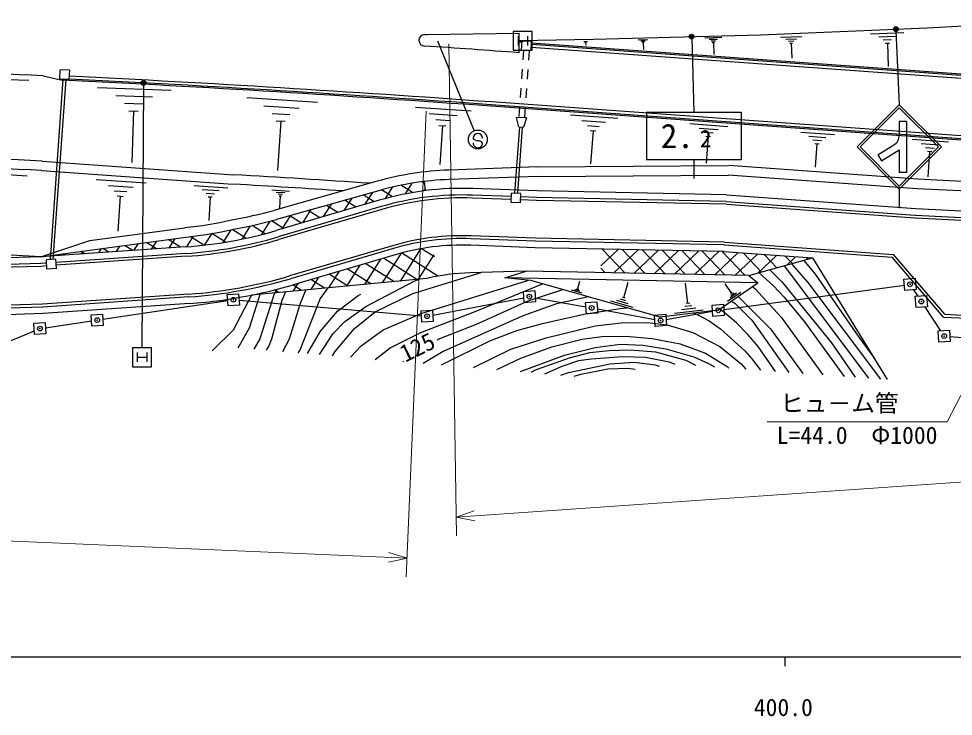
# Model space of a CAD drawing. Units: millimetres, scale not verified. Extents: x 40000 to 680000, y 20000 to 380000.
# Drawn here: x 387083 to 485795, y 198715 to 272416 of the extents above; entities that cross this region are included whole.
import ezdxf
from ezdxf.enums import TextEntityAlignment as Align

# ---------------------------------------------------------------- set-up
doc = ezdxf.new("R2010")
doc.units = ezdxf.units.MM
doc.header["$LTSCALE"] = 1000
doc.header["$PDMODE"] = 32
doc.header["$PDSIZE"] = 500
for name, color, linetype, lineweight in [('M-BGD', 7, 'Continuous', 25), ('M-BMK-ROW', 30, 'Continuous', 25), ('M-STR-HTXT', 7, 'Continuous', 13), ('M-STR-STRC', 7, 'Continuous', 25), ('M-TTL-BAND', 7, 'Continuous', 25)]:
    doc.layers.add(name, color=color, linetype=linetype, lineweight=lineweight)
doc.styles.add('ＭＳ ゴシック', font='')
doc.styles.get('ＭＳ ゴシック').set_extended_font_data('MS Gothic')

msp = doc.modelspace()

# ---------------------------------------------------------------- linework, layer by layer
at = {"layer": 'M-BGD'}
for p, q in [((439933, 268821), (439946, 270878)), ((467538, 270472), (469785, 270544)), ((477056, 270833), (480565, 270946)), ((477945, 270511), (479699, 270567)), ((440250, 269900), (439940, 269923)), ((440201, 269079), (440260, 270077)), ((441258, 270018), (440260, 270077)), ((441199, 269019), (441258, 270018)), ((500856, 265366), (441238, 269678)), ((500820, 265519), (441247, 269828)), ((446762, 269994), (447148, 270007)), ((446860, 269959), (447053, 269965)), ((446909, 269922), (447006, 269925)), ((446935, 269884), (446983, 269885)), ((446959, 269884), (446968, 269614)), ((452517, 270179), (453539, 270212)), ((452776, 270085), (453287, 270101)), ((452907, 269987), (453162, 269995)), ((452974, 269887), (453102, 269891)), ((453038, 269889), (453061, 269173)), ((459539, 270404), (461337, 270462)), ((459995, 270239), (460894, 270268)), ((460225, 270066), (460675, 270081)), ((460343, 269890), (460568, 269897)), ((460456, 269894), (460496, 268635)), ((468107, 270265), (469230, 270301)), ((468395, 270049), (468957, 270067)), ((468543, 269829), (468823, 269838)), ((468683, 269833), (468733, 268260)), ((478394, 270174), (479272, 270202)), ((478625, 269830), (479064, 269844)), ((478844, 269837), (478923, 267382)), ((441199, 269019), (440201, 269079)), ((440400, 269067), (440328, 268070)), ((440999, 269028), (440927, 268030)), ((500787, 265070), (441220, 269379)), ((391415, 266032), (391471, 267030)), ((392469, 266974), (391471, 267030)), ((392413, 265976), (392469, 266974)), ((440256, 267072), (440184, 266075)), ((440855, 267033), (440783, 266035)), ((482867, 266818), (482860, 266718)), ((380383, 266190), (388168, 265918)), ((389669, 266377), (391664, 265929)), ((391754, 266013), (390400, 246975)), ((392053, 265996), (390702, 246991)), ((392413, 265976), (391415, 266032)), ((395412, 265145), (403183, 264873)), ((440112, 265077), (440040, 264080)), ((440710, 265038), (440638, 264041)), ((397328, 264300), (401213, 264164)), ((411173, 264088), (418626, 263598)), ((517520, 257794), (437023, 263617)), ((398272, 263489), (400215, 263421)), ((398730, 262695), (399702, 262661)), ((399216, 262678), (399026, 257238)), ((412987, 263220), (416714, 262975)), ((428998, 263083), (434890, 262695)), ((519367, 257210), (436990, 263168)), ((517545, 257492), (437001, 263318)), ((439967, 263083), (439895, 262085)), ((440566, 263043), (440494, 262046)), ((413870, 262414), (415733, 262291)), ((414287, 261638), (415218, 261576)), ((414753, 261607), (414409, 256390)), ((430432, 262397), (433378, 262203)), ((431130, 261759), (432603, 261662)), ((439904, 260980), (439656, 261990)), ((440719, 261950), (439656, 261990)), ((440719, 261950), (440398, 260961)), ((445354, 262259), (450349, 261897)), ((446567, 261669), (449064, 261488)), ((431459, 261145), (432196, 261097)), ((431828, 261121), (431556, 256997)), ((439966, 260977), (439459, 253975)), ((440265, 260966), (439759, 253966)), ((439904, 260980), (440398, 260961)), ((447155, 261124), (448404, 261034)), ((447431, 260602), (448056, 260557)), ((457982, 261327), (461997, 261036)), ((458957, 260852), (460964, 260707)), ((447743, 260579), (447490, 257082)), ((459429, 260415), (460433, 260342)), ((459651, 259995), (460153, 259959)), ((459902, 259977), (459699, 257166)), ((469674, 260435), (473264, 260176)), ((470545, 260011), (472341, 259881)), ((470968, 259620), (471866, 259555)), ((481466, 259678), (485282, 259402)), ((471167, 259245), (471616, 259212)), ((471391, 259228), (471209, 256715)), ((482392, 259227), (484300, 259089)), ((482842, 258811), (483796, 258742)), ((483053, 258412), (483530, 258378)), ((483291, 258395), (483098, 255724)), ((389556, 257372), (409786, 255933)), ((441927, 256752), (432508, 256424)), ((441954, 256753), (462018, 256902)), ((482045, 255455), (462097, 256898)), ((380103, 256334), (387989, 255823)), ((389485, 256374), (409715, 254936)), ((441962, 255753), (432543, 255424)), ((441962, 255753), (462025, 255902)), ((481973, 254458), (462025, 255901)), ((395276, 255410), (400530, 255070)), ((396555, 254800), (399182, 254629)), ((405602, 254780), (409158, 254549)), ((424941, 255242), (414032, 252167)), ((428672, 254045), (427448, 254822)), ((427921, 253906), (428640, 255040)), ((429966, 255000), (429667, 255189)), ((430056, 254250), (429939, 255223)), ((514353, 253814), (482045, 255455)), ((397178, 254232), (398491, 254147)), ((406468, 254366), (408246, 254251)), ((406889, 253982), (407778, 253924)), ((413815, 254321), (415679, 254200)), ((414269, 254104), (415201, 254044)), ((425212, 254280), (414303, 251204)), ((414490, 253903), (414956, 253872)), ((414594, 253709), (414827, 253694)), ((414711, 253701), (414626, 252396)), ((424611, 253068), (423474, 253790)), ((423659, 252788), (424473, 254071)), ((426562, 253607), (425413, 254336)), ((425836, 253421), (426610, 254639)), ((429903, 254231), (430034, 254436)), ((439115, 253620), (435025, 253770)), ((441816, 254221), (435050, 254470)), ((439095, 252986), (439126, 253985)), ((440125, 253955), (439126, 253985)), ((440095, 252955), (440125, 253955)), ((461848, 253806), (441800, 254221)), ((461848, 253806), (481821, 252362)), ((514630, 252799), (481994, 254457)), ((397472, 253685), (398129, 253643)), ((397801, 253664), (397563, 249986)), ((407088, 253612), (407533, 253583)), ((407311, 253598), (407149, 251108)), ((425162, 253230), (414288, 250031)), ((419290, 251503), (420146, 252851)), ((421474, 252146), (422309, 253461)), ((422698, 252506), (421536, 253243)), ((439105, 253320), (435014, 253470)), ((440095, 252955), (439095, 252986)), ((441779, 253222), (440105, 253283)), ((441790, 253521), (440114, 253583)), ((461801, 252807), (441779, 253222)), ((461815, 253107), (441785, 253521)), ((461801, 252807), (481749, 251364)), ((461815, 253107), (481771, 251664)), ((425359, 252559), (414485, 249360)), ((425444, 252271), (414570, 249072)), ((417106, 250860), (417982, 252241)), ((418873, 251380), (417659, 252150)), ((420786, 251943), (419598, 252697)), ((481821, 252364), (509471, 250959)), ((412760, 249611), (413659, 251028)), ((415047, 250255), (413779, 251060)), ((414921, 250218), (415818, 251631)), ((416960, 250818), (415721, 251604)), ((481771, 251365), (495654, 250660)), ((481786, 251664), (495673, 250959)), ((394583, 248967), (404592, 250336)), ((408668, 248762), (409532, 250123)), ((411086, 249216), (409624, 250143)), ((410678, 249130), (411562, 250524)), ((413116, 249704), (411757, 250566)), ((389428, 247252), (404727, 249346)), ((389428, 247252), (394583, 248967)), ((401648, 248098), (400578, 248778)), ((401117, 248061), (401666, 248927)), ((404172, 248273), (402881, 249093)), ((402976, 248190), (403612, 249193)), ((404834, 248319), (405545, 249441)), ((406636, 248486), (405199, 249398)), ((406723, 248496), (407506, 249730)), ((408933, 248805), (407482, 249726)), ((441655, 248923), (434855, 249173)), ((441664, 249223), (434867, 249473)), ((461601, 248510), (441655, 248923)), ((461615, 248810), (441664, 249223)), ((461615, 248810), (479480, 247518)), ((404697, 248309), (389347, 247246)), ((394076, 247574), (393669, 247832)), ((393685, 247547), (393884, 247862)), ((395543, 247675), (395830, 248128)), ((396600, 247749), (395972, 248147)), ((397401, 247804), (397775, 248394)), ((399124, 247923), (398275, 248463)), ((399259, 247933), (399721, 248660)), ((426573, 248434), (415699, 245235)), ((426657, 248146), (415784, 244947)), ((427409, 244701), (429573, 248111)), ((430996, 247240), (429612, 248118)), ((441635, 248223), (434830, 248474)), ((461569, 247811), (441635, 248223)), ((450384, 248042), (448567, 246312)), ((451121, 245539), (448703, 248077)), ((452512, 247998), (449955, 245563)), ((453233, 245496), (450816, 248033)), ((454641, 247954), (452084, 245519)), ((455346, 245453), (452929, 247990)), ((454213, 245476), (456770, 247910)), ((457458, 245409), (455042, 247946)), ((456343, 245432), (458899, 247866)), ((459571, 245366), (457156, 247902)), ((458472, 245389), (461027, 247822)), ((461683, 245323), (459269, 247858)), ((463796, 245280), (461382, 247815)), ((461569, 247811), (470908, 247135)), ((461601, 248510), (479334, 247228)), ((389386, 247248), (369077, 246649)), ((389968, 247289), (389994, 247329)), ((391011, 247007), (390012, 246955)), ((390065, 245956), (390012, 246955)), ((391063, 246008), (391011, 247007)), ((404745, 247611), (391029, 246661)), ((404766, 247312), (391045, 246361)), ((391552, 247399), (391366, 247517)), ((391826, 247418), (391939, 247595)), ((426855, 247474), (415981, 244275)), ((423629, 244343), (425332, 247026)), ((425519, 244522), (427508, 247657)), ((429140, 244865), (425607, 247107)), ((431366, 245229), (427531, 247663)), ((429299, 244880), (430952, 247484)), ((460601, 245345), (463076, 247702)), ((462731, 245301), (465098, 247556)), ((465527, 245637), (463596, 247664)), ((464214, 245271), (470908, 247135)), ((465147, 245531), (467119, 247409)), ((467164, 246093), (465821, 247503)), ((468802, 246549), (468046, 247342)), ((468220, 246387), (469141, 247263)), ((470439, 247005), (470270, 247181)), ((470908, 247135), (478821, 234300)), ((484773, 240899), (479334, 247228)), ((484917, 241192), (479480, 247518)), ((389407, 246548), (369098, 245949)), ((389416, 246249), (369107, 245649)), ((390031, 246592), (389395, 246548)), ((390047, 246292), (389416, 246249)), ((391063, 246008), (390065, 245956)), ((421739, 244163), (423147, 246383)), ((424269, 244403), (421781, 245982)), ((426704, 244634), (423694, 246544)), ((449008, 245582), (448561, 246051)), ((467937, 246308), (476852, 234442)), ((430195, 244965), (411677, 243210)), ((419397, 243942), (417956, 244856)), ((417958, 243805), (418779, 245098)), ((419848, 243984), (420963, 245741)), ((421833, 244172), (419869, 245419)), ((431276, 245196), (431351, 245313)), ((440697, 245752), (434736, 245574)), ((438426, 245048), (440697, 245752)), ((465132, 244502), (438426, 245048)), ((441167, 244765), (438426, 245048)), ((464214, 245271), (440697, 245752)), ((464214, 245271), (465132, 244502)), ((414178, 243447), (414431, 243846)), ((416961, 243711), (416043, 244293)), ((416068, 243626), (416594, 244456)), ((454832, 240870), (441167, 244765)), ((446232, 243768), (445955, 243847)), ((446194, 243899), (446056, 243938)), ((446125, 243918), (446346, 244693)), ((450997, 242936), (451467, 244588)), ((457768, 242344), (457514, 244460)), ((460970, 241607), (465132, 244502)), ((462366, 243439), (461690, 244411)), ((405042, 243321), (389613, 242253)), ((405063, 243022), (389628, 241953)), ((411677, 243210), (409742, 239508)), ((412090, 243249), (412035, 243284)), ((412288, 243268), (412338, 243348)), ((414526, 243480), (414088, 243758)), ((446584, 243429), (445477, 243744)), ((446339, 243618), (445786, 243776)), ((451144, 242894), (450849, 242978)), ((463349, 243506), (461962, 242540)), ((462906, 243403), (462212, 242920)), ((462453, 243500), (462279, 243379)), ((462636, 243421), (462289, 243180)), ((389628, 241953), (369065, 241346)), ((389613, 242253), (369067, 241646)), ((405111, 242324), (389662, 241254)), ((451975, 241892), (449615, 242565)), ((451452, 242296), (450272, 242633)), ((451224, 242616), (450634, 242784)), ((458182, 242087), (457426, 241996)), ((457957, 242366), (457579, 242321)), ((389662, 241254), (379777, 240962)), ((460970, 241607), (454832, 240870)), ((459388, 241618), (456365, 241255)), ((458596, 241830), (457085, 241648)), ((484773, 240899), (492438, 240510)), ((484917, 241192), (492323, 240816)), ((409742, 239508), (407508, 237327)), ((427644, 236181), (427725, 236239))]:
    msp.add_line(p, q, dxfattribs=at)
for points in [[(439941, 270128), (447800, 270246), (465417, 270727), (483040, 271444), (500576, 272416)], [(429947, 270731), (430185, 270732), (439946, 270878)], [(469992, 246880), (471199, 245434), (475810, 238777), (477463, 236503)], [(466403, 245881), (467709, 244574), (472917, 238173), (475434, 234545)], [(478126, 234350), (470471, 244544), (468754, 246535)], [(418869, 236925), (420308, 239171), (421526, 240439), (423744, 242008), (428925, 244733), (429408, 244890)], [(420220, 236811), (420478, 237226), (422555, 239682), (424748, 241451), (428716, 243369), (435935, 245610)], [(465290, 245571), (466813, 244194), (467939, 242989), (470075, 240392), (474272, 234629)], [(419728, 243973), (418941, 242854), (416787, 237411), (416582, 237119)], [(422134, 236649), (423255, 237852), (425592, 239547), (429583, 241277), (440703, 244724), (440921, 244790)], [(424748, 236427), (426334, 237626), (429566, 239277), (435657, 241623), (442408, 244411)], [(464570, 244111), (464875, 243859), (467610, 240895), (472012, 234792)], [(410257, 237655), (411454, 239745), (412400, 242754), (412601, 243297)], [(414112, 243441), (412569, 238597), (411933, 237513)], [(415258, 243549), (414873, 242657), (413780, 238576), (413490, 237867), (413219, 237404)], [(414994, 237254), (415691, 238598), (416835, 242371), (417412, 243753)], [(417594, 237033), (418953, 239415), (420746, 241518), (422922, 243166), (423221, 243326)], [(447270, 243025), (443873, 242283), (440276, 240981), (431926, 237266), (429801, 235998)], [(431272, 238493), (431376, 238559), (435427, 240161), (440906, 242597), (444555, 243799)], [(463078, 243073), (466478, 239636), (469912, 234944)], [(431744, 235834), (436827, 238373), (439698, 239471), (442405, 240199), (446764, 241192), (450605, 241808), (451306, 241875)], [(462383, 242589), (462714, 242371), (464525, 240578), (468429, 235052)], [(458379, 241296), (458758, 241176), (460016, 240484), (461190, 239666), (463794, 237316), (464530, 236483), (465427, 235269)], [(435112, 235548), (439075, 237495), (442780, 238712), (447961, 239967), (450731, 240279), (453462, 240302), (455571, 240089), (458287, 239259), (461134, 237778), (463393, 235948), (463898, 235379)], [(437571, 235340), (440126, 236563), (443375, 237732), (446609, 238559), (448682, 238833), (451216, 238891), (453974, 238622), (456933, 238083), (459608, 237085), (461917, 235666), (462095, 235510)], [(440087, 235126), (444744, 236862), (447971, 237691), (450627, 238018), (452999, 237923), (455425, 237551), (458387, 236700), (459933, 236001), (460576, 235619)], [(458601, 235762), (457582, 236296), (454363, 237194), (451665, 237408), (449459, 237342), (447381, 237104), (445223, 236549), (441638, 235269), (441186, 235033)], [(442657, 234908), (444500, 235722), (446256, 236313), (447545, 236484), (450888, 236731), (453285, 236673), (455791, 236171), (456384, 235923)], [(444342, 234766), (445168, 235027), (449554, 235954), (452080, 236114), (454306, 235864), (454729, 235715)], [(445760, 234645), (446466, 234873), (449309, 235426), (451439, 235479), (452211, 235373)]]:
    msp.add_lwpolyline(points, dxfattribs=at)
for centre, radius, start, end in [((429953, 270130), 600, 90.86121, 270.52568), ((292976, -1727906), 2002127, 85.79068, 86.07685), ((292976, -1727906), 1996625, 87.22418, 88.37873), ((292976, -1727906), 1996275, 85.86301, 87.16638), ((292976, -1727906), 1996425, 85.86301, 87.14494), ((292976, -1727906), 1996725, 85.86301, 87.14489), ((292976, -1727906), 1987625, 87.21487, 88.37873), ((292976, -1727906), 1986625, 87.21383, 88.37873), ((292976, -1727906), 1987275, 86.21399, 86.63027), ((433624, 224443), 32000, 91.99879, 105.74504), ((292976, -1727906), 1986275, 86.29548, 86.62865), ((433624, 224443), 31000, 91.99879, 105.74504), ((433911, 223491), 31000, 87.89358, 106.39364), ((433911, 223491), 30300, 87.89358, 106.39364), ((433911, 223491), 30000, 87.89358, 106.39364), ((402092, 294516), 44000, 279.82479, 285.74504), ((399953, 294092), 44000, 276.09088, 282.60195), ((402092, 294516), 45000, 279.82479, 285.74504), ((401587, 293202), 45000, 273.96233, 286.39364), ((399953, 294092), 45000, 276.09088, 282.60195), ((316648, -1019848), 1269186, 86.71242, 88.5426), ((401587, 293202), 45700, 273.96233, 286.39364), ((401587, 293202), 46000, 273.96233, 286.39364), ((433911, 223491), 26000, 87.89358, 106.39364), ((433911, 223491), 25700, 87.89358, 106.39364), ((433911, 223491), 25000, 87.89358, 106.39364), ((401587, 293202), 50000, 273.96233, 286.39364), ((401587, 293202), 50300, 273.96233, 286.39364), ((435440, 223081), 22504, 91.79274, 103.47898), ((401587, 293202), 51000, 281.41025, 286.39364), ((401587, 293202), 51000, 273.96233, 281.41025)]:
    msp.add_arc(centre, radius, start, end, dxfattribs=at)
at = {"layer": 'M-BMK-ROW'}
for p, q in [((480581, 244911), (481779, 244992)), ((480663, 243714), (480581, 244911)), ((481779, 244992), (481860, 243795)), ((461566, 241688), (480625, 244272)), ((409115, 243274), (410312, 243355)), ((409196, 242077), (409115, 243274)), ((410312, 243355), (410394, 242158)), ((430814, 241095), (440428, 242936)), ((440383, 243608), (441580, 243689)), ((440464, 242410), (440383, 243608)), ((441580, 243689), (441661, 242492)), ((441631, 242940), (446990, 241970)), ((481860, 243795), (480663, 243714)), ((481601, 243777), (482040, 243112)), ((481781, 243095), (482978, 243176)), ((481862, 241897), (481781, 243095)), ((482978, 243176), (483059, 241979)), ((395970, 240664), (409159, 242627)), ((410394, 242158), (409196, 242077)), ((410359, 242665), (429615, 241032)), ((441661, 242492), (440464, 242410)), ((446959, 242418), (448157, 242499)), ((447041, 241221), (446959, 242418)), ((448157, 242499), (448238, 241302)), ((460331, 242165), (461528, 242246)), ((460412, 240968), (460331, 242165)), ((461528, 242246), (461609, 241049)), ((483059, 241979), (481862, 241897)), ((482768, 242009), (484455, 239454)), ((394735, 241133), (395932, 241215)), ((394816, 239936), (394735, 241133)), ((395932, 241215), (396014, 240017)), ((429581, 241539), (430778, 241620)), ((429662, 240342), (429581, 241539)), ((430778, 241620), (430860, 240423)), ((448238, 241302), (447041, 241221)), ((448208, 241750), (454268, 240654)), ((454238, 241101), (455435, 241183)), ((454319, 239904), (454238, 241101)), ((455435, 241183), (455517, 239986)), ((455472, 240647), (460375, 241503)), ((461609, 241049), (460412, 240968)), ((388687, 240233), (389884, 240315)), ((388768, 239036), (388687, 240233)), ((389884, 240315), (389965, 239117)), ((389921, 239764), (394779, 240487)), ((396014, 240017), (394816, 239936)), ((430860, 240423), (429662, 240342)), ((455517, 239986), (454319, 239904)), ((374513, 233564), (388741, 239434)), ((389965, 239117), (388768, 239036)), ((484196, 239436), (485393, 239517)), ((484277, 238239), (484196, 239436)), ((485393, 239517), (485474, 238320)), ((485474, 238320), (484277, 238239)), ((485439, 238834), (494205, 238200))]:
    msp.add_line(p, q, dxfattribs=at)
msp.add_lwpolyline([(467031, 235153), (465176, 237798), (464105, 239068), (462890, 240280), (461559, 241419), (461132, 241720)], dxfattribs=at)
for p in [(481221, 244353), (409754, 242716), (441022, 243050), (447599, 241860), (460970, 241607), (482420, 242537), (430220, 240981), (389326, 239675), (395374, 240575), (454877, 240544), (484835, 238878)]:
    msp.add_point(p, dxfattribs=at)
at = {"layer": 'M-STR-HTXT'}
for p, q in [((432529, 269767), (433311, 217766)), ((430113, 262651), (428017, 213439)), ((485137, 229824), (496300, 251364)), ((69871, 230694), (428102, 215437)), ((433281, 219766), (577228, 229723)), ((466137, 229824), (485137, 229824)), ((435172, 220415), (433281, 219766)), ((433281, 219766), (435244, 219383)), ((426150, 215002), (428102, 215437)), ((428102, 215437), (426194, 216036))]:
    msp.add_line(p, q, dxfattribs=at)
at = {"layer": 'M-STR-STRC'}
for p, q in [((439319, 271074), (439319, 269074)), ((441319, 271074), (439319, 271074)), ((439819, 270574), (439819, 269574)), ((440819, 270574), (440819, 269574)), ((441319, 269074), (441319, 271074)), ((479734, 271160), (480087, 263318)), ((431300, 270092), (435196, 260582)), ((439819, 270074), (440819, 270074)), ((458163, 270379), (458386, 262532)), ((439319, 269074), (441319, 269074)), ((400265, 265484), (400105, 237650)), ((480087, 263318), (475632, 258863)), ((480087, 263000), (475950, 258863)), ((484542, 258863), (480087, 263318)), ((484224, 258863), (480087, 263000)), ((453386, 262532), (463386, 262532)), ((453386, 262532), (453386, 257532)), ((463386, 262532), (463386, 257532)), ((480087, 261561), (480087, 260099)), ((480836, 261561), (480087, 261561)), ((480836, 261561), (480836, 256164)), ((435175, 259667), (435076, 259785)), ((435420, 259528), (435175, 259667)), ((435721, 259525), (435420, 259528)), ((435966, 259413), (435721, 259525)), ((436072, 259277), (435966, 259413)), ((475632, 258863), (480087, 254408)), ((475950, 258863), (480087, 254726)), ((477807, 258046), (479507, 259072)), ((480087, 254408), (484542, 258863)), ((480087, 254726), (484224, 258863)), ((477807, 258046), (478194, 257405)), ((478194, 257405), (480087, 258547)), ((480087, 258547), (480087, 256164)), ((453386, 257532), (463386, 257532)), ((458386, 257532), (458386, 255532)), ((480836, 256164), (480087, 256164)), ((480087, 254408), (480087, 252408)), ((399105, 237650), (399105, 235650)), ((401105, 237650), (399105, 237650)), ((399605, 237150), (399605, 236150)), ((400605, 237150), (400605, 236150)), ((401105, 235650), (401105, 237650)), ((399605, 236650), (400605, 236650)), ((399105, 235650), (401105, 235650))]:
    msp.add_line(p, q, dxfattribs=at)
for centre, radius in [((479727, 271309), 150), ((458159, 270529), 150), ((458159, 270529), 120), ((458159, 270529), 90), ((458159, 270529), 60), ((458159, 270529), 30), ((479727, 271309), 120), ((479727, 271309), 90), ((479727, 271309), 60), ((479727, 271309), 30), ((400266, 265634), 150), ((400266, 265634), 120), ((400266, 265634), 90), ((400266, 265634), 60), ((400266, 265634), 30), ((435575, 259656), 1000)]:
    msp.add_circle(centre, radius, dxfattribs=at)
for centre, radius, start, end in [((435576, 259781), 500, 359.55488, 179.55488), ((478888, 260099), 1199, 301.09966, 0), ((435572, 259281), 500, 179.55488, 359.55488)]:
    msp.add_arc(centre, radius, start, end, dxfattribs=at)
for p in [(479727, 271309), (458159, 270529), (400266, 265634)]:
    msp.add_point(p, dxfattribs=at)
at = {"layer": 'M-TTL-BAND'}
for p, q in [((40000, 205000), (579000, 205000)), ((468000, 205000), (468000, 204000))]:
    msp.add_line(p, q, dxfattribs=at)

# ---------------------------------------------------------------- texts
at = {"layer": 'M-BGD', "style": 'ＭＳ ゴシック'}
msp.add_text('125', height=1833, rotation=25.971, dxfattribs=at).set_placement((428146, 235583), align=Align.BOTTOM_LEFT)
at = {"layer": 'M-STR-HTXT', "style": 'ＭＳ ゴシック'}
msp.add_text('ヒュ－ム管', height=1833, dxfattribs=at).set_placement((467512, 230324), align=Align.BOTTOM_LEFT)
msp.add_text('L=44.0\u3000Φ1000', height=1833, dxfattribs=at).set_placement((475637, 229324), align=Align.TOP_CENTER)
at = {"layer": 'M-STR-STRC', "style": 'ＭＳ ゴシック'}
msp.add_text('2.', height=2566, dxfattribs=at).set_placement((458386, 260032), align=Align.MIDDLE_RIGHT)
msp.add_text('2', height=1833, dxfattribs=at).set_placement((459636, 258282), align=Align.BOTTOM_CENTER)
at = {"layer": 'M-TTL-BAND', "style": 'ＭＳ ゴシック'}
msp.add_text('400.0', height=1833, dxfattribs=at).set_placement((467844, 198195), align=Align.BOTTOM_CENTER)

doc.saveas('drawing.dxf')
